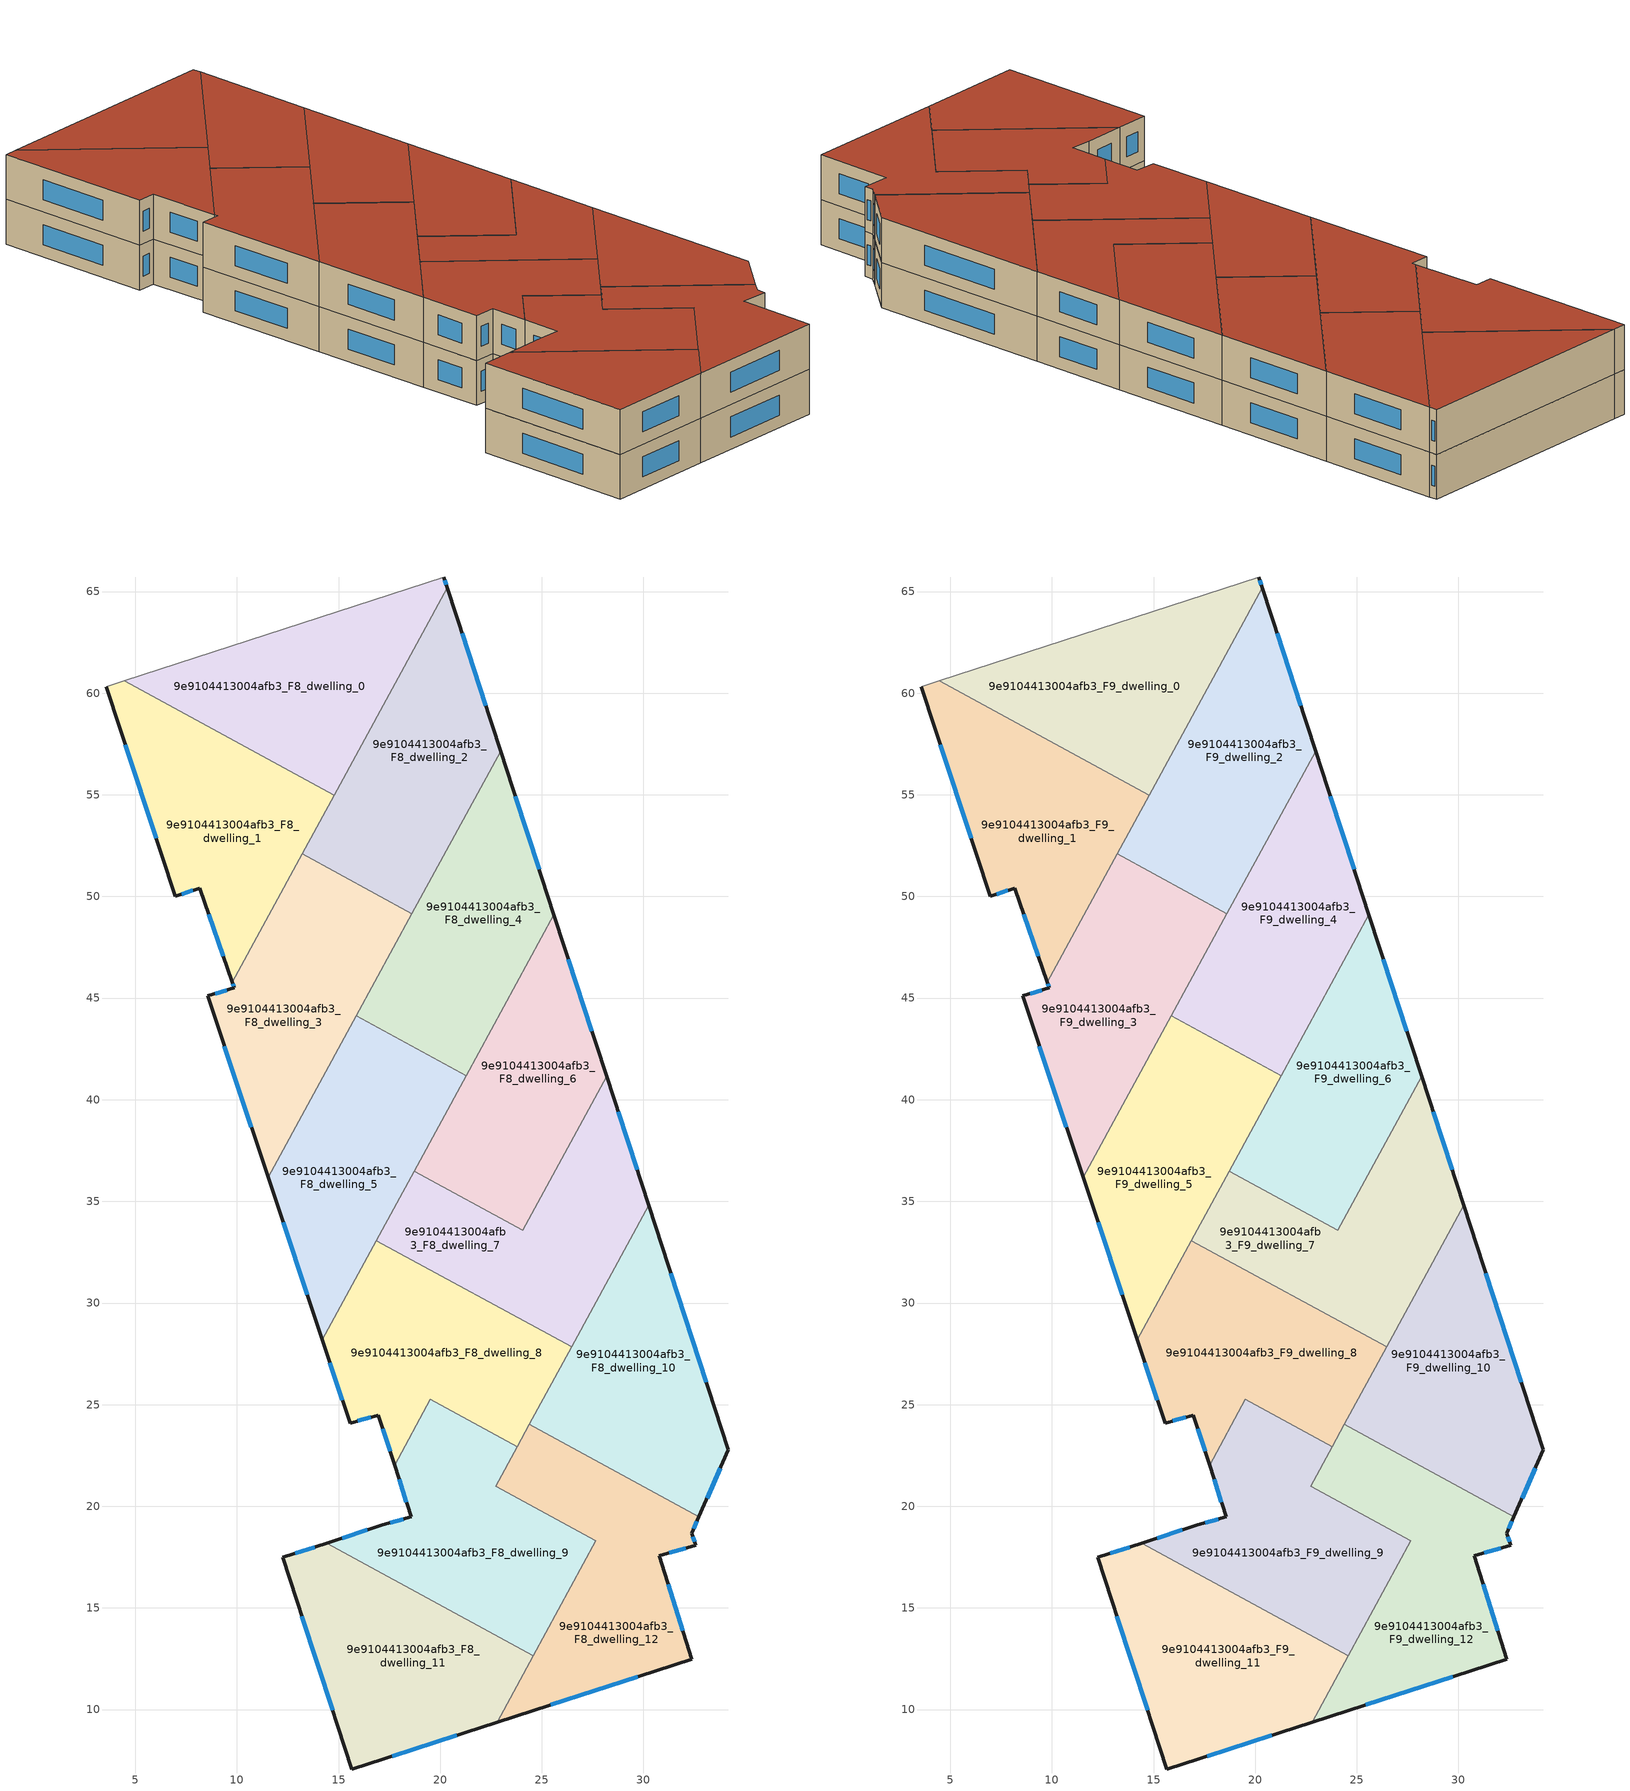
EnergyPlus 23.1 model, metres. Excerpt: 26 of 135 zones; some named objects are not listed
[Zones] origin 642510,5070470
9e9104413004afb3_F8_dwelling_0
 floor to 9e9104413004afb3_F7_dwelling_0 (EU_floor_Construction): 20.18,65.72 20.35,65.18 14.79,54.97 4.45,60.6 z24
 wall outside (EU_wall_Construction): 20.35,65.18 20.18,65.72 z24:27
 wall to 9e9104413004afb3_F8_dwelling_1 (EU_wall_Construction): 4.45,60.6 14.79,54.97 z24:27
 wall adiabatic (EU_wall_Construction): 20.18,65.72 4.45,60.6 z24:27
 wall to 9e9104413004afb3_F8_dwelling_2 (EU_wall_Construction): 14.79,54.97 20.35,65.18 z24:27
 window (EU_Window_Construction): 20.31,65.33 20.23,65.57 z24.83:26.17
9e9104413004afb3_F8_dwelling_1
 floor to 9e9104413004afb3_F7_dwelling_1 (EU_floor_Construction): 14.79,54.97 9.77,45.77 8.17,50.41 6.97,50.01 3.57,60.32 4.45,60.6 z24
 wall outside (EU_wall_Construction): 3.57,60.32 6.97,50.01 8.17,50.41 9.77,45.77 z24:27
 wall adiabatic (EU_wall_Construction): 4.45,60.6 3.57,60.32 z24:27
 wall to 9e9104413004afb3_F8_dwelling_3 (EU_wall_Construction): 9.77,45.77 13.22,52.1 z24:27
 wall to 9e9104413004afb3_F8_dwelling_2 (EU_wall_Construction): 13.22,52.1 14.79,54.97 z24:27
 window (EU_Window_Construction): 8.61,49.12 9.33,47.05 / 7.3,50.12 7.83,50.3 / 4.51,57.46 6.02,52.86 z24.83:26.17
9e9104413004afb3_F8_dwelling_10
 floor to 9e9104413004afb3_F7_dwelling_10 (EU_floor_Construction): 30.26,34.8 34.18,22.78 32.73,19.48 24.39,24.03 z24
 wall outside (EU_wall_Construction): 32.73,19.48 34.18,22.78 30.26,34.8 z24:27
 wall to 9e9104413004afb3_F8_dwelling_12 (EU_wall_Construction): 24.39,24.03 32.73,19.48 z24:27
 wall to 9e9104413004afb3_F8_dwelling_7 (EU_wall_Construction): 30.26,34.8 26.47,27.84 z24:27
 wall to 9e9104413004afb3_F8_dwelling_8 (EU_wall_Construction): 26.46,27.84 24.39,24.03 z24:27
 window (EU_Window_Construction): 33.13,20.4 33.78,21.87 / 33.09,26.11 31.34,31.47 z24.83:26.17
9e9104413004afb3_F8_dwelling_11
 floor to 9e9104413004afb3_F7_dwelling_11 (EU_floor_Construction): 24.58,12.66 22.8,9.38 15.66,7.08 12.26,17.48 14.43,18.19 z24
 wall outside (EU_wall_Construction): 14.43,18.19 12.26,17.48 15.66,7.08 22.8,9.38 z24:27
 wall to 9e9104413004afb3_F8_dwelling_9 (EU_wall_Construction): 24.58,12.66 14.43,18.19 z24:27
 wall to 9e9104413004afb3_F8_dwelling_12 (EU_wall_Construction): 22.8,9.38 24.58,12.66 z24:27
 window (EU_Window_Construction): 13.2,14.6 14.72,9.96 / 13.83,17.99 12.86,17.68 / 17.64,7.71 20.82,8.74 z24.83:26.17
9e9104413004afb3_F8_dwelling_12
 floor to 9e9104413004afb3_F7_dwelling_12 (EU_floor_Construction): 32.73,19.48 32.38,18.68 32.57,18.08 30.77,17.58 32.37,12.47 22.8,9.38 27.66,18.3 22.73,20.99 24.39,24.03 z24
 wall outside (EU_wall_Construction): 22.8,9.38 32.37,12.47 30.77,17.58 32.57,18.08 32.38,18.68 32.73,19.48 z24:27
 wall to 9e9104413004afb3_F8_dwelling_9 (EU_wall_Construction): 23.8,22.94 22.73,20.99 27.66,18.3 24.59,12.66 z24:27
 wall to 9e9104413004afb3_F8_dwelling_8 (EU_wall_Construction): 24.39,24.03 23.8,22.94 z24:27
 window (EU_Window_Construction): 25.45,10.24 29.72,11.62 / 32.47,18.9 32.63,19.26 / 32.52,18.24 32.43,18.51 / 31.27,17.72 32.08,17.94 / 31.93,13.89 31.22,16.16 z24.83:26.17
9e9104413004afb3_F8_dwelling_2
 floor to 9e9104413004afb3_F7_dwelling_2 (EU_floor_Construction): 20.35,65.18 22.97,57.15 18.61,49.16 13.22,52.1 z24
 wall outside (EU_wall_Construction): 22.97,57.15 20.35,65.18 z24:27
 wall to 9e9104413004afb3_F8_dwelling_3 (EU_wall_Construction): 13.22,52.1 18.61,49.16 z24:27
 wall to 9e9104413004afb3_F8_dwelling_4 (EU_wall_Construction): 18.61,49.16 22.97,57.15 z24:27
 window (EU_Window_Construction): 22.25,59.38 21.08,62.96 z24.83:26.17
9e9104413004afb3_F8_dwelling_3
 floor to 9e9104413004afb3_F7_dwelling_3 (EU_floor_Construction): 18.61,49.16 11.54,36.18 8.56,45.1 9.87,45.5 9.77,45.77 13.22,52.1 z24
 wall outside (EU_wall_Construction): 9.77,45.77 9.87,45.5 8.56,45.1 11.54,36.18 z24:27
 wall to 9e9104413004afb3_F8_dwelling_5 (EU_wall_Construction): 11.54,36.18 15.87,44.13 z24:27
 wall to 9e9104413004afb3_F8_dwelling_4 (EU_wall_Construction): 15.87,44.13 18.61,49.16 z24:27
 window (EU_Window_Construction): 9.51,45.39 8.93,45.21 / 9.8,45.7 9.84,45.58 / 9.39,42.63 10.71,38.65 z24.83:26.17
9e9104413004afb3_F8_dwelling_4
 floor to 9e9104413004afb3_F7_dwelling_4 (EU_floor_Construction): 22.97,57.15 25.59,49.11 21.28,41.18 15.87,44.13 z24
 wall outside (EU_wall_Construction): 25.59,49.11 22.97,57.15 z24:27
 wall to 9e9104413004afb3_F8_dwelling_5 (EU_wall_Construction): 15.87,44.13 21.28,41.18 z24:27
 wall to 9e9104413004afb3_F8_dwelling_6 (EU_wall_Construction): 21.28,41.18 25.59,49.11 z24:27
 window (EU_Window_Construction): 24.87,51.33 23.7,54.93 z24.83:26.17
9e9104413004afb3_F8_dwelling_5
 floor to 9e9104413004afb3_F7_dwelling_5 (EU_floor_Construction): 21.28,41.18 14.2,28.2 11.54,36.18 15.87,44.13 z24
 wall outside (EU_wall_Construction): 11.54,36.18 14.2,28.2 z24:27
 wall to 9e9104413004afb3_F8_dwelling_8 (EU_wall_Construction): 14.2,28.2 16.86,33.07 z24:27
 wall to 9e9104413004afb3_F8_dwelling_7 (EU_wall_Construction): 16.86,33.07 18.72,36.49 z24:27
 wall to 9e9104413004afb3_F8_dwelling_6 (EU_wall_Construction): 18.72,36.49 21.28,41.19 z24:27
 window (EU_Window_Construction): 12.27,33.97 13.46,30.41 z24.83:26.17
9e9104413004afb3_F8_dwelling_6
 floor to 9e9104413004afb3_F7_dwelling_6 (EU_floor_Construction): 25.59,49.11 28.18,41.16 24.05,33.58 18.72,36.49 z24
 wall outside (EU_wall_Construction): 28.18,41.16 25.59,49.11 z24:27
 wall to 9e9104413004afb3_F8_dwelling_7 (EU_wall_Construction): 18.72,36.49 24.05,33.58 28.18,41.16 z24:27
 window (EU_Window_Construction): 27.47,43.36 26.31,46.91 z24.83:26.17
9e9104413004afb3_F8_dwelling_7
 floor to 9e9104413004afb3_F7_dwelling_7 (EU_floor_Construction): 28.18,41.16 30.26,34.8 26.46,27.84 16.85,33.07 18.72,36.49 24.05,33.58 z24
 wall outside (EU_wall_Construction): 30.26,34.8 28.18,41.16 z24:27
 wall to 9e9104413004afb3_F8_dwelling_8 (EU_wall_Construction): 16.85,33.07 26.46,27.84 z24:27
 window (EU_Window_Construction): 29.68,36.56 28.76,39.4 z24.83:26.17
9e9104413004afb3_F8_dwelling_8
 floor to 9e9104413004afb3_F7_dwelling_8 (EU_floor_Construction): 26.46,27.84 23.8,22.94 19.52,25.27 17.75,22.02 16.96,24.49 15.56,24.09 14.2,28.2 16.85,33.07 z24
 wall outside (EU_wall_Construction): 14.2,28.2 15.56,24.09 16.96,24.49 17.75,22.02 z24:27
 wall to 9e9104413004afb3_F8_dwelling_9 (EU_wall_Construction): 17.75,22.02 19.52,25.27 23.8,22.94 z24:27
 window (EU_Window_Construction): 17.18,23.8 17.53,22.71 / 15.95,24.2 16.58,24.38 / 14.57,27.06 15.19,25.22 z24.83:26.17
9e9104413004afb3_F8_dwelling_9
 floor to 9e9104413004afb3_F7_dwelling_9 (EU_floor_Construction): 23.8,22.94 22.73,20.99 27.66,18.3 24.58,12.66 14.43,18.19 17.16,19.08 18.56,19.48 17.75,22.02 19.52,25.27 z24
 wall outside (EU_wall_Construction): 17.75,22.02 18.56,19.48 17.16,19.08 14.43,18.19 z24:27
 window (EU_Window_Construction): 18.18,19.37 17.55,19.19 / 17.98,21.32 18.34,20.19 / 16.41,18.84 15.19,18.44 z24.83:26.17
9e9104413004afb3_F9_dwelling_0
 floor to 9e9104413004afb3_F8_dwelling_0 (EU_floor_Construction): 20.18,65.72 20.35,65.18 14.79,54.97 4.45,60.6 z27
 wall outside (EU_wall_Construction): 20.35,65.18 20.18,65.72 z27:30
 wall to 9e9104413004afb3_F9_dwelling_1 (EU_wall_Construction): 4.45,60.6 14.79,54.97 z27:30
 wall adiabatic (EU_wall_Construction): 20.18,65.72 4.45,60.6 z27:30
 wall to 9e9104413004afb3_F9_dwelling_2 (EU_wall_Construction): 14.79,54.97 20.35,65.18 z27:30
 window (EU_Window_Construction): 20.31,65.33 20.23,65.57 z27.83:29.17
 roof outside (EU_roof_Construction): 14.79,54.97 20.35,65.18 20.18,65.72 4.45,60.6 z30
9e9104413004afb3_F9_dwelling_1
 floor to 9e9104413004afb3_F8_dwelling_1 (EU_floor_Construction): 14.79,54.97 9.77,45.77 8.17,50.41 6.97,50.01 3.57,60.32 4.45,60.6 z27
 wall outside (EU_wall_Construction): 3.57,60.32 6.97,50.01 8.17,50.41 9.77,45.77 z27:30
 wall adiabatic (EU_wall_Construction): 4.45,60.6 3.57,60.32 z27:30
 wall to 9e9104413004afb3_F9_dwelling_3 (EU_wall_Construction): 9.77,45.77 13.22,52.1 z27:30
 wall to 9e9104413004afb3_F9_dwelling_2 (EU_wall_Construction): 13.22,52.1 14.79,54.97 z27:30
 window (EU_Window_Construction): 8.61,49.12 9.33,47.05 / 7.3,50.12 7.83,50.3 / 4.51,57.46 6.02,52.86 z27.83:29.17
 roof outside (EU_roof_Construction): 9.77,45.77 14.79,54.97 4.45,60.6 3.57,60.32 6.97,50.01 8.17,50.41 z30
9e9104413004afb3_F9_dwelling_10
 floor to 9e9104413004afb3_F8_dwelling_10 (EU_floor_Construction): 30.26,34.8 34.18,22.78 32.73,19.48 24.39,24.03 z27
 wall outside (EU_wall_Construction): 32.73,19.48 34.18,22.78 30.26,34.8 z27:30
 wall to 9e9104413004afb3_F9_dwelling_12 (EU_wall_Construction): 24.39,24.03 32.73,19.48 z27:30
 wall to 9e9104413004afb3_F9_dwelling_7 (EU_wall_Construction): 30.26,34.8 26.47,27.84 z27:30
 wall to 9e9104413004afb3_F9_dwelling_8 (EU_wall_Construction): 26.46,27.84 24.39,24.03 z27:30
 window (EU_Window_Construction): 33.13,20.4 33.78,21.87 / 33.09,26.11 31.34,31.47 z27.83:29.17
 roof outside (EU_roof_Construction): 32.73,19.48 34.18,22.78 30.26,34.8 24.39,24.03 z30
9e9104413004afb3_F9_dwelling_11
 floor to 9e9104413004afb3_F8_dwelling_11 (EU_floor_Construction): 24.58,12.66 22.8,9.38 15.66,7.08 12.26,17.48 14.43,18.19 z27
 wall outside (EU_wall_Construction): 14.43,18.19 12.26,17.48 15.66,7.08 22.8,9.38 z27:30
 wall to 9e9104413004afb3_F9_dwelling_9 (EU_wall_Construction): 24.58,12.66 14.43,18.19 z27:30
 wall to 9e9104413004afb3_F9_dwelling_12 (EU_wall_Construction): 22.8,9.38 24.58,12.66 z27:30
 window (EU_Window_Construction): 13.2,14.6 14.72,9.96 / 13.83,17.99 12.86,17.68 / 17.64,7.71 20.82,8.74 z27.83:29.17
 roof outside (EU_roof_Construction): 22.8,9.38 24.58,12.66 14.43,18.19 12.26,17.48 15.66,7.08 z30
9e9104413004afb3_F9_dwelling_12
 floor to 9e9104413004afb3_F8_dwelling_12 (EU_floor_Construction): 32.73,19.48 32.38,18.68 32.57,18.08 30.77,17.58 32.37,12.47 22.8,9.38 27.66,18.3 22.73,20.99 24.39,24.03 z27
 wall outside (EU_wall_Construction): 22.8,9.38 32.37,12.47 30.77,17.58 32.57,18.08 32.38,18.68 32.73,19.48 z27:30
 wall to 9e9104413004afb3_F9_dwelling_9 (EU_wall_Construction): 23.8,22.94 22.73,20.99 27.66,18.3 24.59,12.66 z27:30
 wall to 9e9104413004afb3_F9_dwelling_8 (EU_wall_Construction): 24.39,24.03 23.8,22.94 z27:30
 window (EU_Window_Construction): 25.45,10.24 29.72,11.62 / 32.47,18.9 32.63,19.26 / 32.52,18.24 32.43,18.51 / 31.27,17.72 32.08,17.94 / 31.93,13.89 31.22,16.16 z27.83:29.17
 roof outside (EU_roof_Construction): 32.37,12.47 30.77,17.58 32.57,18.08 32.38,18.68 32.73,19.48 24.39,24.03 22.73,20.99 27.66,18.3 22.8,9.38 z30
9e9104413004afb3_F9_dwelling_2
 floor to 9e9104413004afb3_F8_dwelling_2 (EU_floor_Construction): 20.35,65.18 22.97,57.15 18.61,49.16 13.22,52.1 z27
 wall outside (EU_wall_Construction): 22.97,57.15 20.35,65.18 z27:30
 wall to 9e9104413004afb3_F9_dwelling_3 (EU_wall_Construction): 13.22,52.1 18.61,49.16 z27:30
 wall to 9e9104413004afb3_F9_dwelling_4 (EU_wall_Construction): 18.61,49.16 22.97,57.15 z27:30
 window (EU_Window_Construction): 22.25,59.38 21.08,62.96 z27.83:29.17
 roof outside (EU_roof_Construction): 18.61,49.16 22.97,57.15 20.35,65.18 13.22,52.1 z30
9e9104413004afb3_F9_dwelling_3
 floor to 9e9104413004afb3_F8_dwelling_3 (EU_floor_Construction): 18.61,49.16 11.54,36.18 8.56,45.1 9.87,45.5 9.77,45.77 13.22,52.1 z27
 wall outside (EU_wall_Construction): 9.77,45.77 9.87,45.5 8.56,45.1 11.54,36.18 z27:30
 wall to 9e9104413004afb3_F9_dwelling_5 (EU_wall_Construction): 11.54,36.18 15.87,44.13 z27:30
 wall to 9e9104413004afb3_F9_dwelling_4 (EU_wall_Construction): 15.87,44.13 18.61,49.16 z27:30
 window (EU_Window_Construction): 9.51,45.39 8.93,45.21 / 9.8,45.7 9.84,45.58 / 9.39,42.63 10.71,38.65 z27.83:29.17
 roof outside (EU_roof_Construction): 11.54,36.18 18.61,49.16 13.22,52.1 9.77,45.77 9.87,45.5 8.56,45.1 z30
9e9104413004afb3_F9_dwelling_4
 floor to 9e9104413004afb3_F8_dwelling_4 (EU_floor_Construction): 22.97,57.15 25.59,49.11 21.28,41.18 15.87,44.13 z27
 wall outside (EU_wall_Construction): 25.59,49.11 22.97,57.15 z27:30
 wall to 9e9104413004afb3_F9_dwelling_5 (EU_wall_Construction): 15.87,44.13 21.28,41.18 z27:30
 wall to 9e9104413004afb3_F9_dwelling_6 (EU_wall_Construction): 21.28,41.18 25.59,49.11 z27:30
 window (EU_Window_Construction): 24.87,51.33 23.7,54.93 z27.83:29.17
 roof outside (EU_roof_Construction): 21.28,41.18 25.59,49.11 22.97,57.15 15.87,44.13 z30
9e9104413004afb3_F9_dwelling_5
 floor to 9e9104413004afb3_F8_dwelling_5 (EU_floor_Construction): 21.28,41.18 14.2,28.2 11.54,36.18 15.87,44.13 z27
 wall outside (EU_wall_Construction): 11.54,36.18 14.2,28.2 z27:30
 wall to 9e9104413004afb3_F9_dwelling_8 (EU_wall_Construction): 14.2,28.2 16.86,33.07 z27:30
 wall to 9e9104413004afb3_F9_dwelling_7 (EU_wall_Construction): 16.86,33.07 18.72,36.49 z27:30
 wall to 9e9104413004afb3_F9_dwelling_6 (EU_wall_Construction): 18.72,36.49 21.28,41.19 z27:30
 window (EU_Window_Construction): 12.27,33.97 13.46,30.41 z27.83:29.17
 roof outside (EU_roof_Construction): 14.2,28.2 21.28,41.18 15.87,44.13 11.54,36.18 z30
9e9104413004afb3_F9_dwelling_6
 floor to 9e9104413004afb3_F8_dwelling_6 (EU_floor_Construction): 25.59,49.11 28.18,41.16 24.05,33.58 18.72,36.49 z27
 wall outside (EU_wall_Construction): 28.18,41.16 25.59,49.11 z27:30
 wall to 9e9104413004afb3_F9_dwelling_7 (EU_wall_Construction): 18.72,36.49 24.05,33.58 28.18,41.16 z27:30
 window (EU_Window_Construction): 27.47,43.36 26.31,46.91 z27.83:29.17
 roof outside (EU_roof_Construction): 24.05,33.58 28.18,41.16 25.59,49.11 18.72,36.49 z30
9e9104413004afb3_F9_dwelling_7
 floor to 9e9104413004afb3_F8_dwelling_7 (EU_floor_Construction): 28.18,41.16 30.26,34.8 26.46,27.84 16.85,33.07 18.72,36.49 24.05,33.58 z27
 wall outside (EU_wall_Construction): 30.26,34.8 28.18,41.16 z27:30
 wall to 9e9104413004afb3_F9_dwelling_8 (EU_wall_Construction): 16.85,33.07 26.46,27.84 z27:30
 window (EU_Window_Construction): 29.68,36.56 28.76,39.4 z27.83:29.17
 roof outside (EU_roof_Construction): 26.46,27.84 30.26,34.8 28.18,41.16 24.05,33.58 18.72,36.49 16.85,33.07 z30
9e9104413004afb3_F9_dwelling_8
 floor to 9e9104413004afb3_F8_dwelling_8 (EU_floor_Construction): 26.46,27.84 23.8,22.94 19.52,25.27 17.75,22.02 16.96,24.49 15.56,24.09 14.2,28.2 16.85,33.07 z27
 wall outside (EU_wall_Construction): 14.2,28.2 15.56,24.09 16.96,24.49 17.75,22.02 z27:30
 wall to 9e9104413004afb3_F9_dwelling_9 (EU_wall_Construction): 17.75,22.02 19.52,25.27 23.8,22.94 z27:30
 window (EU_Window_Construction): 17.18,23.8 17.53,22.71 / 15.95,24.2 16.58,24.38 / 14.57,27.06 15.19,25.22 z27.83:29.17
 roof outside (EU_roof_Construction): 23.8,22.94 26.46,27.84 16.85,33.07 14.2,28.2 15.56,24.09 16.96,24.49 17.75,22.02 19.52,25.27 z30
9e9104413004afb3_F9_dwelling_9
 floor to 9e9104413004afb3_F8_dwelling_9 (EU_floor_Construction): 23.8,22.94 22.73,20.99 27.66,18.3 24.58,12.66 14.43,18.19 17.16,19.08 18.56,19.48 17.75,22.02 19.52,25.27 z27
 wall outside (EU_wall_Construction): 17.75,22.02 18.56,19.48 17.16,19.08 14.43,18.19 z27:30
 window (EU_Window_Construction): 18.18,19.37 17.55,19.19 / 17.98,21.32 18.34,20.19 / 16.41,18.84 15.19,18.44 z27.83:29.17
 roof outside (EU_roof_Construction): 24.58,12.66 27.66,18.3 22.73,20.99 23.8,22.94 19.52,25.27 17.75,22.02 18.56,19.48 17.16,19.08 14.43,18.19 z30
[Building]
EU S2 Campaign: North Axis=0; Terrain=City; Solar Distribution=FullExterior
[Site:Location]
Lyon-Bron: Latitude=45.75; Longitude=5; Time Zone=1; Elevation=198
[SizingPeriod:WeatherFileDays]
AnnualSizingPeriod: Begin Month=1; Begin Day of Month=1; End Month=12; End Day of Month=31; Day of Week for Start Day=Monday; Use Weather File Daylight Saving Period=No; Use Weather File Rain and Snow Indicators=No
[MATERIAL]
EU_InternalMass_Material: Roughness=MediumRough; Thickness=0.1; Conductivity=1; Density=1800; Specific Heat=900; Thermal Absorptance=0.9; Solar Absorptance=0.7; Visible Absorptance=0.7
[MATERIAL:NOMASS] Roughness=MediumRough; Thermal Absorptance=0.9; Solar Absorptance=0.7; Visible Absorptance=0.7
Name | Thermal Resistance
EU_wall_NoMass | 1.97775
EU_roof_NoMass | 1.81626
EU_floor_NoMass | 1.84812
[WINDOWMATERIAL:SIMPLEGLAZINGSYSTEM]
EU_Window_SimpleGlazing: UFactor=3.27502; Solar Heat Gain Coefficient=0.76; Visible Transmittance=0.76
[CONSTRUCTION]
EU_wall_Construction: EU_wall_NoMass
EU_roof_Construction: EU_roof_NoMass
EU_floor_Construction: EU_floor_NoMass
EU_Window_Construction: EU_Window_SimpleGlazing
EU_InternalMass_Construction: EU_InternalMass_Material
[ZONE] Type=1; Multiplier=1; Ceiling Height=autocalculate; Floor Area=autocalculate; Part of Total Floor Area=Yes
Name | Volume
9e9104413004afb3_F8_dwelling_0; 9e9104413004afb3_F9_dwelling_0 | 219.425
9e9104413004afb3_F8_dwelling_1; 9e9104413004afb3_F9_dwelling_1 | 219.427
9e9104413004afb3_F8_dwelling_10; 9e9104413004afb3_F9_dwelling_10; 9e9104413004afb3_F8_dwelling_5; 9e9104413004afb3_F9_dwelling_5 | 220.237
9e9104413004afb3_F8_dwelling_11; 9e9104413004afb3_F9_dwelling_11 | 225.526
9e9104413004afb3_F8_dwelling_12; 9e9104413004afb3_F9_dwelling_12 | 220.252
9e9104413004afb3_F8_dwelling_2; 9e9104413004afb3_F9_dwelling_2 | 221.021
9e9104413004afb3_F8_dwelling_3; 9e9104413004afb3_F9_dwelling_3 | 221.05
9e9104413004afb3_F8_dwelling_4; 9e9104413004afb3_F9_dwelling_4 | 220.242
9e9104413004afb3_F8_dwelling_6; 9e9104413004afb3_F9_dwelling_6 | 209.656
9e9104413004afb3_F8_dwelling_7; 9e9104413004afb3_F9_dwelling_7 | 220.232
9e9104413004afb3_F8_dwelling_8; 9e9104413004afb3_F9_dwelling_8 | 220.247
9e9104413004afb3_F8_dwelling_9; 9e9104413004afb3_F9_dwelling_9 | 225.5
[INTERNALMASS] Construction=EU_InternalMass_Construction
Name | Zone or ZoneList | Surface Area
9e9104413004afb3_F8_dwelling_0_EU_InternalMass | 9e9104413004afb3_F8_dwelling_0 | 73.1397
9e9104413004afb3_F8_dwelling_1_EU_InternalMass | 9e9104413004afb3_F8_dwelling_1 | 73.1423
9e9104413004afb3_F8_dwelling_2_EU_InternalMass | 9e9104413004afb3_F8_dwelling_2 | 73.6723
9e9104413004afb3_F8_dwelling_3_EU_InternalMass | 9e9104413004afb3_F8_dwelling_3 | 73.6824
9e9104413004afb3_F8_dwelling_4_EU_InternalMass | 9e9104413004afb3_F8_dwelling_4 | 73.4152
9e9104413004afb3_F8_dwelling_5_EU_InternalMass | 9e9104413004afb3_F8_dwelling_5 | 73.4138
9e9104413004afb3_F8_dwelling_6_EU_InternalMass | 9e9104413004afb3_F8_dwelling_6 | 69.8866
9e9104413004afb3_F8_dwelling_7_EU_InternalMass | 9e9104413004afb3_F8_dwelling_7 | 73.4122
9e9104413004afb3_F8_dwelling_8_EU_InternalMass | 9e9104413004afb3_F8_dwelling_8 | 73.4158
9e9104413004afb3_F8_dwelling_9_EU_InternalMass | 9e9104413004afb3_F8_dwelling_9 | 75.167
9e9104413004afb3_F8_dwelling_10_EU_InternalMass | 9e9104413004afb3_F8_dwelling_10 | 73.4154
9e9104413004afb3_F8_dwelling_11_EU_InternalMass | 9e9104413004afb3_F8_dwelling_11 | 75.1755
9e9104413004afb3_F8_dwelling_12_EU_InternalMass | 9e9104413004afb3_F8_dwelling_12 | 73.4174
9e9104413004afb3_F9_dwelling_0_EU_InternalMass | 9e9104413004afb3_F9_dwelling_0 | 73.1397
9e9104413004afb3_F9_dwelling_1_EU_InternalMass | 9e9104413004afb3_F9_dwelling_1 | 73.1423
9e9104413004afb3_F9_dwelling_2_EU_InternalMass | 9e9104413004afb3_F9_dwelling_2 | 73.6723
9e9104413004afb3_F9_dwelling_3_EU_InternalMass | 9e9104413004afb3_F9_dwelling_3 | 73.6824
9e9104413004afb3_F9_dwelling_4_EU_InternalMass | 9e9104413004afb3_F9_dwelling_4 | 73.4152
9e9104413004afb3_F9_dwelling_5_EU_InternalMass | 9e9104413004afb3_F9_dwelling_5 | 73.4138
9e9104413004afb3_F9_dwelling_6_EU_InternalMass | 9e9104413004afb3_F9_dwelling_6 | 69.8866
9e9104413004afb3_F9_dwelling_7_EU_InternalMass | 9e9104413004afb3_F9_dwelling_7 | 73.4122
9e9104413004afb3_F9_dwelling_8_EU_InternalMass | 9e9104413004afb3_F9_dwelling_8 | 73.4158
9e9104413004afb3_F9_dwelling_9_EU_InternalMass | 9e9104413004afb3_F9_dwelling_9 | 75.167
9e9104413004afb3_F9_dwelling_10_EU_InternalMass | 9e9104413004afb3_F9_dwelling_10 | 73.4154
9e9104413004afb3_F9_dwelling_11_EU_InternalMass | 9e9104413004afb3_F9_dwelling_11 | 75.1755
9e9104413004afb3_F9_dwelling_12_EU_InternalMass | 9e9104413004afb3_F9_dwelling_12 | 73.4174
[OTHEREQUIPMENT] Fuel Type=Electricity; Design Level Calculation Method=Watts/Area; Power per Zone Floor Area=1; Fraction Latent=0; Fraction Radiant=0; Fraction Lost=0; Carbon Dioxide Generation Rate=0; EndUse Subcategory=EU_Step8_InternalGains
Name | Zone or ZoneList or Space or SpaceList | Schedule
EU_Step8_InternalGain_9e9104413004afb3_F8_dwelling_0_f000 | 9e9104413004afb3_F8_dwelling_0 | EU_Step8_GainSchedule_9e9104413004afb3_F8_dwelling_0_f000
EU_Step8_InternalGain_9e9104413004afb3_F8_dwelling_1_f000 | 9e9104413004afb3_F8_dwelling_1 | EU_Step8_GainSchedule_9e9104413004afb3_F8_dwelling_1_f000
EU_Step8_InternalGain_9e9104413004afb3_F8_dwelling_2_f000 | 9e9104413004afb3_F8_dwelling_2 | EU_Step8_GainSchedule_9e9104413004afb3_F8_dwelling_2_f000
EU_Step8_InternalGain_9e9104413004afb3_F8_dwelling_3_f000 | 9e9104413004afb3_F8_dwelling_3 | EU_Step8_GainSchedule_9e9104413004afb3_F8_dwelling_3_f000
EU_Step8_InternalGain_9e9104413004afb3_F8_dwelling_4_f000 | 9e9104413004afb3_F8_dwelling_4 | EU_Step8_GainSchedule_9e9104413004afb3_F8_dwelling_4_f000
EU_Step8_InternalGain_9e9104413004afb3_F8_dwelling_5_f000 | 9e9104413004afb3_F8_dwelling_5 | EU_Step8_GainSchedule_9e9104413004afb3_F8_dwelling_5_f000
EU_Step8_InternalGain_9e9104413004afb3_F8_dwelling_6_f000 | 9e9104413004afb3_F8_dwelling_6 | EU_Step8_GainSchedule_9e9104413004afb3_F8_dwelling_6_f000
EU_Step8_InternalGain_9e9104413004afb3_F8_dwelling_7_f000 | 9e9104413004afb3_F8_dwelling_7 | EU_Step8_GainSchedule_9e9104413004afb3_F8_dwelling_7_f000
EU_Step8_InternalGain_9e9104413004afb3_F8_dwelling_8_f000 | 9e9104413004afb3_F8_dwelling_8 | EU_Step8_GainSchedule_9e9104413004afb3_F8_dwelling_8_f000
EU_Step8_InternalGain_9e9104413004afb3_F8_dwelling_9_f000 | 9e9104413004afb3_F8_dwelling_9 | EU_Step8_GainSchedule_9e9104413004afb3_F8_dwelling_9_f000
EU_Step8_InternalGain_9e9104413004afb3_F8_dwelling_10_f000 | 9e9104413004afb3_F8_dwelling_10 | EU_Step8_GainSchedule_9e9104413004afb3_F8_dwelling_10_f000
EU_Step8_InternalGain_9e9104413004afb3_F8_dwelling_11_f000 | 9e9104413004afb3_F8_dwelling_11 | EU_Step8_GainSchedule_9e9104413004afb3_F8_dwelling_11_f000
EU_Step8_InternalGain_9e9104413004afb3_F8_dwelling_12_f000 | 9e9104413004afb3_F8_dwelling_12 | EU_Step8_GainSchedule_9e9104413004afb3_F8_dwelling_12_f000
EU_Step8_InternalGain_9e9104413004afb3_F9_dwelling_0_f000 | 9e9104413004afb3_F9_dwelling_0 | EU_Step8_GainSchedule_9e9104413004afb3_F9_dwelling_0_f000
EU_Step8_InternalGain_9e9104413004afb3_F9_dwelling_1_f000 | 9e9104413004afb3_F9_dwelling_1 | EU_Step8_GainSchedule_9e9104413004afb3_F9_dwelling_1_f000
EU_Step8_InternalGain_9e9104413004afb3_F9_dwelling_2_f000 | 9e9104413004afb3_F9_dwelling_2 | EU_Step8_GainSchedule_9e9104413004afb3_F9_dwelling_2_f000
EU_Step8_InternalGain_9e9104413004afb3_F9_dwelling_3_f000 | 9e9104413004afb3_F9_dwelling_3 | EU_Step8_GainSchedule_9e9104413004afb3_F9_dwelling_3_f000
EU_Step8_InternalGain_9e9104413004afb3_F9_dwelling_4_f000 | 9e9104413004afb3_F9_dwelling_4 | EU_Step8_GainSchedule_9e9104413004afb3_F9_dwelling_4_f000
EU_Step8_InternalGain_9e9104413004afb3_F9_dwelling_5_f000 | 9e9104413004afb3_F9_dwelling_5 | EU_Step8_GainSchedule_9e9104413004afb3_F9_dwelling_5_f000
EU_Step8_InternalGain_9e9104413004afb3_F9_dwelling_6_f000 | 9e9104413004afb3_F9_dwelling_6 | EU_Step8_GainSchedule_9e9104413004afb3_F9_dwelling_6_f000
EU_Step8_InternalGain_9e9104413004afb3_F9_dwelling_7_f000 | 9e9104413004afb3_F9_dwelling_7 | EU_Step8_GainSchedule_9e9104413004afb3_F9_dwelling_7_f000
EU_Step8_InternalGain_9e9104413004afb3_F9_dwelling_8_f000 | 9e9104413004afb3_F9_dwelling_8 | EU_Step8_GainSchedule_9e9104413004afb3_F9_dwelling_8_f000
EU_Step8_InternalGain_9e9104413004afb3_F9_dwelling_9_f000 | 9e9104413004afb3_F9_dwelling_9 | EU_Step8_GainSchedule_9e9104413004afb3_F9_dwelling_9_f000
EU_Step8_InternalGain_9e9104413004afb3_F9_dwelling_10_f000 | 9e9104413004afb3_F9_dwelling_10 | EU_Step8_GainSchedule_9e9104413004afb3_F9_dwelling_10_f000
EU_Step8_InternalGain_9e9104413004afb3_F9_dwelling_11_f000 | 9e9104413004afb3_F9_dwelling_11 | EU_Step8_GainSchedule_9e9104413004afb3_F9_dwelling_11_f000
EU_Step8_InternalGain_9e9104413004afb3_F9_dwelling_12_f000 | 9e9104413004afb3_F9_dwelling_12 | EU_Step8_GainSchedule_9e9104413004afb3_F9_dwelling_12_f000
[ZONEVENTILATION:DESIGNFLOWRATE] Schedule=EU_AlwaysOn; Design Flow Rate Calculation Method=AirChanges/Hour; Air Changes per Hour=0.759424; Ventilation Type=Natural; Fan Pressure Rise=0; Fan Total Efficiency=1; Constant Term Coefficient=1; Temperature Term Coefficient=0; Velocity Term Coefficient=0; Velocity Squared Term Coefficient=0; Minimum Indoor Temperature=-100; Maximum Indoor Temperature=100; Delta Temperature=-100; Minimum Outdoor Temperature=-100; Maximum Outdoor Temperature=100; Maximum Wind Speed=40
Name | Zone or ZoneList or Space or SpaceList
EU_ConstantAir_9e9104413004afb3_F8_dwelling_0 | 9e9104413004afb3_F8_dwelling_0
EU_ConstantAir_9e9104413004afb3_F8_dwelling_1 | 9e9104413004afb3_F8_dwelling_1
EU_ConstantAir_9e9104413004afb3_F8_dwelling_2 | 9e9104413004afb3_F8_dwelling_2
EU_ConstantAir_9e9104413004afb3_F8_dwelling_3 | 9e9104413004afb3_F8_dwelling_3
EU_ConstantAir_9e9104413004afb3_F8_dwelling_4 | 9e9104413004afb3_F8_dwelling_4
EU_ConstantAir_9e9104413004afb3_F8_dwelling_5 | 9e9104413004afb3_F8_dwelling_5
EU_ConstantAir_9e9104413004afb3_F8_dwelling_6 | 9e9104413004afb3_F8_dwelling_6
EU_ConstantAir_9e9104413004afb3_F8_dwelling_7 | 9e9104413004afb3_F8_dwelling_7
EU_ConstantAir_9e9104413004afb3_F8_dwelling_8 | 9e9104413004afb3_F8_dwelling_8
EU_ConstantAir_9e9104413004afb3_F8_dwelling_9 | 9e9104413004afb3_F8_dwelling_9
EU_ConstantAir_9e9104413004afb3_F8_dwelling_10 | 9e9104413004afb3_F8_dwelling_10
EU_ConstantAir_9e9104413004afb3_F8_dwelling_11 | 9e9104413004afb3_F8_dwelling_11
EU_ConstantAir_9e9104413004afb3_F8_dwelling_12 | 9e9104413004afb3_F8_dwelling_12
EU_ConstantAir_9e9104413004afb3_F9_dwelling_0 | 9e9104413004afb3_F9_dwelling_0
EU_ConstantAir_9e9104413004afb3_F9_dwelling_1 | 9e9104413004afb3_F9_dwelling_1
EU_ConstantAir_9e9104413004afb3_F9_dwelling_2 | 9e9104413004afb3_F9_dwelling_2
EU_ConstantAir_9e9104413004afb3_F9_dwelling_3 | 9e9104413004afb3_F9_dwelling_3
EU_ConstantAir_9e9104413004afb3_F9_dwelling_4 | 9e9104413004afb3_F9_dwelling_4
EU_ConstantAir_9e9104413004afb3_F9_dwelling_5 | 9e9104413004afb3_F9_dwelling_5
EU_ConstantAir_9e9104413004afb3_F9_dwelling_6 | 9e9104413004afb3_F9_dwelling_6
EU_ConstantAir_9e9104413004afb3_F9_dwelling_7 | 9e9104413004afb3_F9_dwelling_7
EU_ConstantAir_9e9104413004afb3_F9_dwelling_8 | 9e9104413004afb3_F9_dwelling_8
EU_ConstantAir_9e9104413004afb3_F9_dwelling_9 | 9e9104413004afb3_F9_dwelling_9
EU_ConstantAir_9e9104413004afb3_F9_dwelling_10 | 9e9104413004afb3_F9_dwelling_10
EU_ConstantAir_9e9104413004afb3_F9_dwelling_11 | 9e9104413004afb3_F9_dwelling_11
EU_ConstantAir_9e9104413004afb3_F9_dwelling_12 | 9e9104413004afb3_F9_dwelling_12
[HVACTEMPLATE:ZONE:IDEALLOADSAIRSYSTEM] System Availability Schedule=EU_AlwaysOn; Maximum Heating Supply Air Temperature=50; Minimum Cooling Supply Air Temperature=13; Maximum Heating Supply Air Humidity Ratio=0.0156; Minimum Cooling Supply Air Humidity Ratio=0.0077; Heating Limit=NoLimit; Cooling Limit=NoLimit; Heating Availability Schedule=EU_AlwaysOn; Cooling Availability Schedule=EU_CoolingOff; Dehumidification Control Type=ConstantSensibleHeatRatio; Cooling Sensible Heat Ratio=0.7; Dehumidification Setpoint=60; Humidification Control Type=None; Humidification Setpoint=30; Outdoor Air Method=None; Outdoor Air Flow Rate per Person=0.00944; Outdoor Air Flow Rate per Zone Floor Area=0; Outdoor Air Flow Rate per Zone=0; Demand Controlled Ventilation Type=None; Outdoor Air Economizer Type=NoEconomizer; Heat Recovery Type=None; Sensible Heat Recovery Effectiveness=0.7; Latent Heat Recovery Effectiveness=0.65
Name | Template Thermostat
9e9104413004afb3_F8_dwelling_0 | EU_HeatOnly_9e9104413004afb3_F8_dwelling_0
9e9104413004afb3_F8_dwelling_1 | EU_HeatOnly_9e9104413004afb3_F8_dwelling_1
9e9104413004afb3_F8_dwelling_2 | EU_HeatOnly_9e9104413004afb3_F8_dwelling_2
9e9104413004afb3_F8_dwelling_3 | EU_HeatOnly_9e9104413004afb3_F8_dwelling_3
9e9104413004afb3_F8_dwelling_4 | EU_HeatOnly_9e9104413004afb3_F8_dwelling_4
9e9104413004afb3_F8_dwelling_5 | EU_HeatOnly_9e9104413004afb3_F8_dwelling_5
9e9104413004afb3_F8_dwelling_6 | EU_HeatOnly_9e9104413004afb3_F8_dwelling_6
9e9104413004afb3_F8_dwelling_7 | EU_HeatOnly_9e9104413004afb3_F8_dwelling_7
9e9104413004afb3_F8_dwelling_8 | EU_HeatOnly_9e9104413004afb3_F8_dwelling_8
9e9104413004afb3_F8_dwelling_9 | EU_HeatOnly_9e9104413004afb3_F8_dwelling_9
9e9104413004afb3_F8_dwelling_10 | EU_HeatOnly_9e9104413004afb3_F8_dwelling_10
9e9104413004afb3_F8_dwelling_11 | EU_HeatOnly_9e9104413004afb3_F8_dwelling_11
9e9104413004afb3_F8_dwelling_12 | EU_HeatOnly_9e9104413004afb3_F8_dwelling_12
9e9104413004afb3_F9_dwelling_0 | EU_HeatOnly_9e9104413004afb3_F9_dwelling_0
9e9104413004afb3_F9_dwelling_1 | EU_HeatOnly_9e9104413004afb3_F9_dwelling_1
9e9104413004afb3_F9_dwelling_2 | EU_HeatOnly_9e9104413004afb3_F9_dwelling_2
9e9104413004afb3_F9_dwelling_3 | EU_HeatOnly_9e9104413004afb3_F9_dwelling_3
9e9104413004afb3_F9_dwelling_4 | EU_HeatOnly_9e9104413004afb3_F9_dwelling_4
9e9104413004afb3_F9_dwelling_5 | EU_HeatOnly_9e9104413004afb3_F9_dwelling_5
9e9104413004afb3_F9_dwelling_6 | EU_HeatOnly_9e9104413004afb3_F9_dwelling_6
9e9104413004afb3_F9_dwelling_7 | EU_HeatOnly_9e9104413004afb3_F9_dwelling_7
9e9104413004afb3_F9_dwelling_8 | EU_HeatOnly_9e9104413004afb3_F9_dwelling_8
9e9104413004afb3_F9_dwelling_9 | EU_HeatOnly_9e9104413004afb3_F9_dwelling_9
9e9104413004afb3_F9_dwelling_10 | EU_HeatOnly_9e9104413004afb3_F9_dwelling_10
9e9104413004afb3_F9_dwelling_11 | EU_HeatOnly_9e9104413004afb3_F9_dwelling_11
9e9104413004afb3_F9_dwelling_12 | EU_HeatOnly_9e9104413004afb3_F9_dwelling_12
[SIZING:ZONE] Zone Cooling Design Supply Air Temperature Input Method=SupplyAirTemperature; Zone Cooling Design Supply Air Temperature=13; Zone Heating Design Supply Air Temperature Input Method=SupplyAirTemperature; Zone Heating Design Supply Air Temperature=50; Zone Cooling Design Supply Air Humidity Ratio=0.008; Zone Heating Design Supply Air Humidity Ratio=0.008; Cooling Design Air Flow Method=DesignDay; Cooling Design Air Flow Rate=0; Cooling Minimum Air Flow per Zone Floor Area=0.000762; Cooling Minimum Air Flow=0; Cooling Minimum Air Flow Fraction=0.2; Heating Design Air Flow Method=DesignDay; Heating Design Air Flow Rate=0; Heating Maximum Air Flow per Zone Floor Area=0.002032; Heating Maximum Air Flow=0.141576; Heating Maximum Air Flow Fraction=0.3; Account for Dedicated Outdoor Air System=No; Dedicated Outdoor Air System Control Strategy=NeutralSupplyAir; Dedicated Outdoor Air Low Setpoint Temperature for Design=autosize; Dedicated Outdoor Air High Setpoint Temperature for Design=autosize; Zone Load Sizing Method=Sensible Load Only No Latent Load; Zone Latent Cooling Design Supply Air Humidity Ratio Input Method=HumidityRatioDifference; Zone Cooling Design Supply Air Humidity Ratio Difference=0.005; Zone Latent Heating Design Supply Air Humidity Ratio Input Method=HumidityRatioDifference; Zone Humidification Design Supply Air Humidity Ratio Difference=0.005
9e9104413004afb3_F8_dwelling_0; 9e9104413004afb3_F8_dwelling_1; 9e9104413004afb3_F8_dwelling_2; 9e9104413004afb3_F8_dwelling_3; 9e9104413004afb3_F8_dwelling_4; 9e9104413004afb3_F8_dwelling_5; 9e9104413004afb3_F8_dwelling_6; 9e9104413004afb3_F8_dwelling_7; 9e9104413004afb3_F8_dwelling_8; 9e9104413004afb3_F8_dwelling_9; 9e9104413004afb3_F8_dwelling_10; 9e9104413004afb3_F8_dwelling_11; 9e9104413004afb3_F8_dwelling_12; 9e9104413004afb3_F9_dwelling_0; 9e9104413004afb3_F9_dwelling_1; 9e9104413004afb3_F9_dwelling_2; 9e9104413004afb3_F9_dwelling_3; 9e9104413004afb3_F9_dwelling_4; 9e9104413004afb3_F9_dwelling_5; 9e9104413004afb3_F9_dwelling_6; 9e9104413004afb3_F9_dwelling_7; 9e9104413004afb3_F9_dwelling_8; 9e9104413004afb3_F9_dwelling_9; 9e9104413004afb3_F9_dwelling_10; 9e9104413004afb3_F9_dwelling_11; 9e9104413004afb3_F9_dwelling_12
[SCHEDULE:CONSTANT]
Name | Hourly Value
EU_AlwaysOn | 1
EU_CoolingOff | 0
[SCHEDULE:FILE] Column Number=1; Rows to Skip at Top=0; Number of Hours of Data=8760; Column Separator=Comma; Interpolate to Timestep=No; Minutes per Item=60; Adjust Schedule for Daylight Savings=Yes
Name | File
EU_Step8_GainSchedule_9e9104413004afb3_F8_dwelling_0_f000 | ../../schedules/9e9104413004afb3/9e9104413004afb3_F8_dwelling_0_f000_gain.csv
EU_Step8_GainSchedule_9e9104413004afb3_F8_dwelling_1_f000 | ../../schedules/9e9104413004afb3/9e9104413004afb3_F8_dwelling_1_f000_gain.csv
EU_Step8_GainSchedule_9e9104413004afb3_F8_dwelling_2_f000 | ../../schedules/9e9104413004afb3/9e9104413004afb3_F8_dwelling_2_f000_gain.csv
EU_Step8_GainSchedule_9e9104413004afb3_F8_dwelling_3_f000 | ../../schedules/9e9104413004afb3/9e9104413004afb3_F8_dwelling_3_f000_gain.csv
EU_Step8_GainSchedule_9e9104413004afb3_F8_dwelling_4_f000 | ../../schedules/9e9104413004afb3/9e9104413004afb3_F8_dwelling_4_f000_gain.csv
EU_Step8_GainSchedule_9e9104413004afb3_F8_dwelling_5_f000 | ../../schedules/9e9104413004afb3/9e9104413004afb3_F8_dwelling_5_f000_gain.csv
EU_Step8_GainSchedule_9e9104413004afb3_F8_dwelling_6_f000 | ../../schedules/9e9104413004afb3/9e9104413004afb3_F8_dwelling_6_f000_gain.csv
EU_Step8_GainSchedule_9e9104413004afb3_F8_dwelling_7_f000 | ../../schedules/9e9104413004afb3/9e9104413004afb3_F8_dwelling_7_f000_gain.csv
EU_Step8_GainSchedule_9e9104413004afb3_F8_dwelling_8_f000 | ../../schedules/9e9104413004afb3/9e9104413004afb3_F8_dwelling_8_f000_gain.csv
EU_Step8_GainSchedule_9e9104413004afb3_F8_dwelling_9_f000 | ../../schedules/9e9104413004afb3/9e9104413004afb3_F8_dwelling_9_f000_gain.csv
EU_Step8_GainSchedule_9e9104413004afb3_F8_dwelling_10_f000 | ../../schedules/9e9104413004afb3/9e9104413004afb3_F8_dwelling_10_f000_gain.csv
EU_Step8_GainSchedule_9e9104413004afb3_F8_dwelling_11_f000 | ../../schedules/9e9104413004afb3/9e9104413004afb3_F8_dwelling_11_f000_gain.csv
EU_Step8_GainSchedule_9e9104413004afb3_F8_dwelling_12_f000 | ../../schedules/9e9104413004afb3/9e9104413004afb3_F8_dwelling_12_f000_gain.csv
EU_Step8_GainSchedule_9e9104413004afb3_F9_dwelling_0_f000 | ../../schedules/9e9104413004afb3/9e9104413004afb3_F9_dwelling_0_f000_gain.csv
EU_Step8_GainSchedule_9e9104413004afb3_F9_dwelling_1_f000 | ../../schedules/9e9104413004afb3/9e9104413004afb3_F9_dwelling_1_f000_gain.csv
EU_Step8_GainSchedule_9e9104413004afb3_F9_dwelling_2_f000 | ../../schedules/9e9104413004afb3/9e9104413004afb3_F9_dwelling_2_f000_gain.csv
EU_Step8_GainSchedule_9e9104413004afb3_F9_dwelling_3_f000 | ../../schedules/9e9104413004afb3/9e9104413004afb3_F9_dwelling_3_f000_gain.csv
EU_Step8_GainSchedule_9e9104413004afb3_F9_dwelling_4_f000 | ../../schedules/9e9104413004afb3/9e9104413004afb3_F9_dwelling_4_f000_gain.csv
EU_Step8_GainSchedule_9e9104413004afb3_F9_dwelling_5_f000 | ../../schedules/9e9104413004afb3/9e9104413004afb3_F9_dwelling_5_f000_gain.csv
EU_Step8_GainSchedule_9e9104413004afb3_F9_dwelling_6_f000 | ../../schedules/9e9104413004afb3/9e9104413004afb3_F9_dwelling_6_f000_gain.csv
EU_Step8_GainSchedule_9e9104413004afb3_F9_dwelling_7_f000 | ../../schedules/9e9104413004afb3/9e9104413004afb3_F9_dwelling_7_f000_gain.csv
EU_Step8_GainSchedule_9e9104413004afb3_F9_dwelling_8_f000 | ../../schedules/9e9104413004afb3/9e9104413004afb3_F9_dwelling_8_f000_gain.csv
EU_Step8_GainSchedule_9e9104413004afb3_F9_dwelling_9_f000 | ../../schedules/9e9104413004afb3/9e9104413004afb3_F9_dwelling_9_f000_gain.csv
EU_Step8_GainSchedule_9e9104413004afb3_F9_dwelling_10_f000 | ../../schedules/9e9104413004afb3/9e9104413004afb3_F9_dwelling_10_f000_gain.csv
EU_Step8_GainSchedule_9e9104413004afb3_F9_dwelling_11_f000 | ../../schedules/9e9104413004afb3/9e9104413004afb3_F9_dwelling_11_f000_gain.csv
EU_Step8_GainSchedule_9e9104413004afb3_F9_dwelling_12_f000 | ../../schedules/9e9104413004afb3/9e9104413004afb3_F9_dwelling_12_f000_gain.csv
